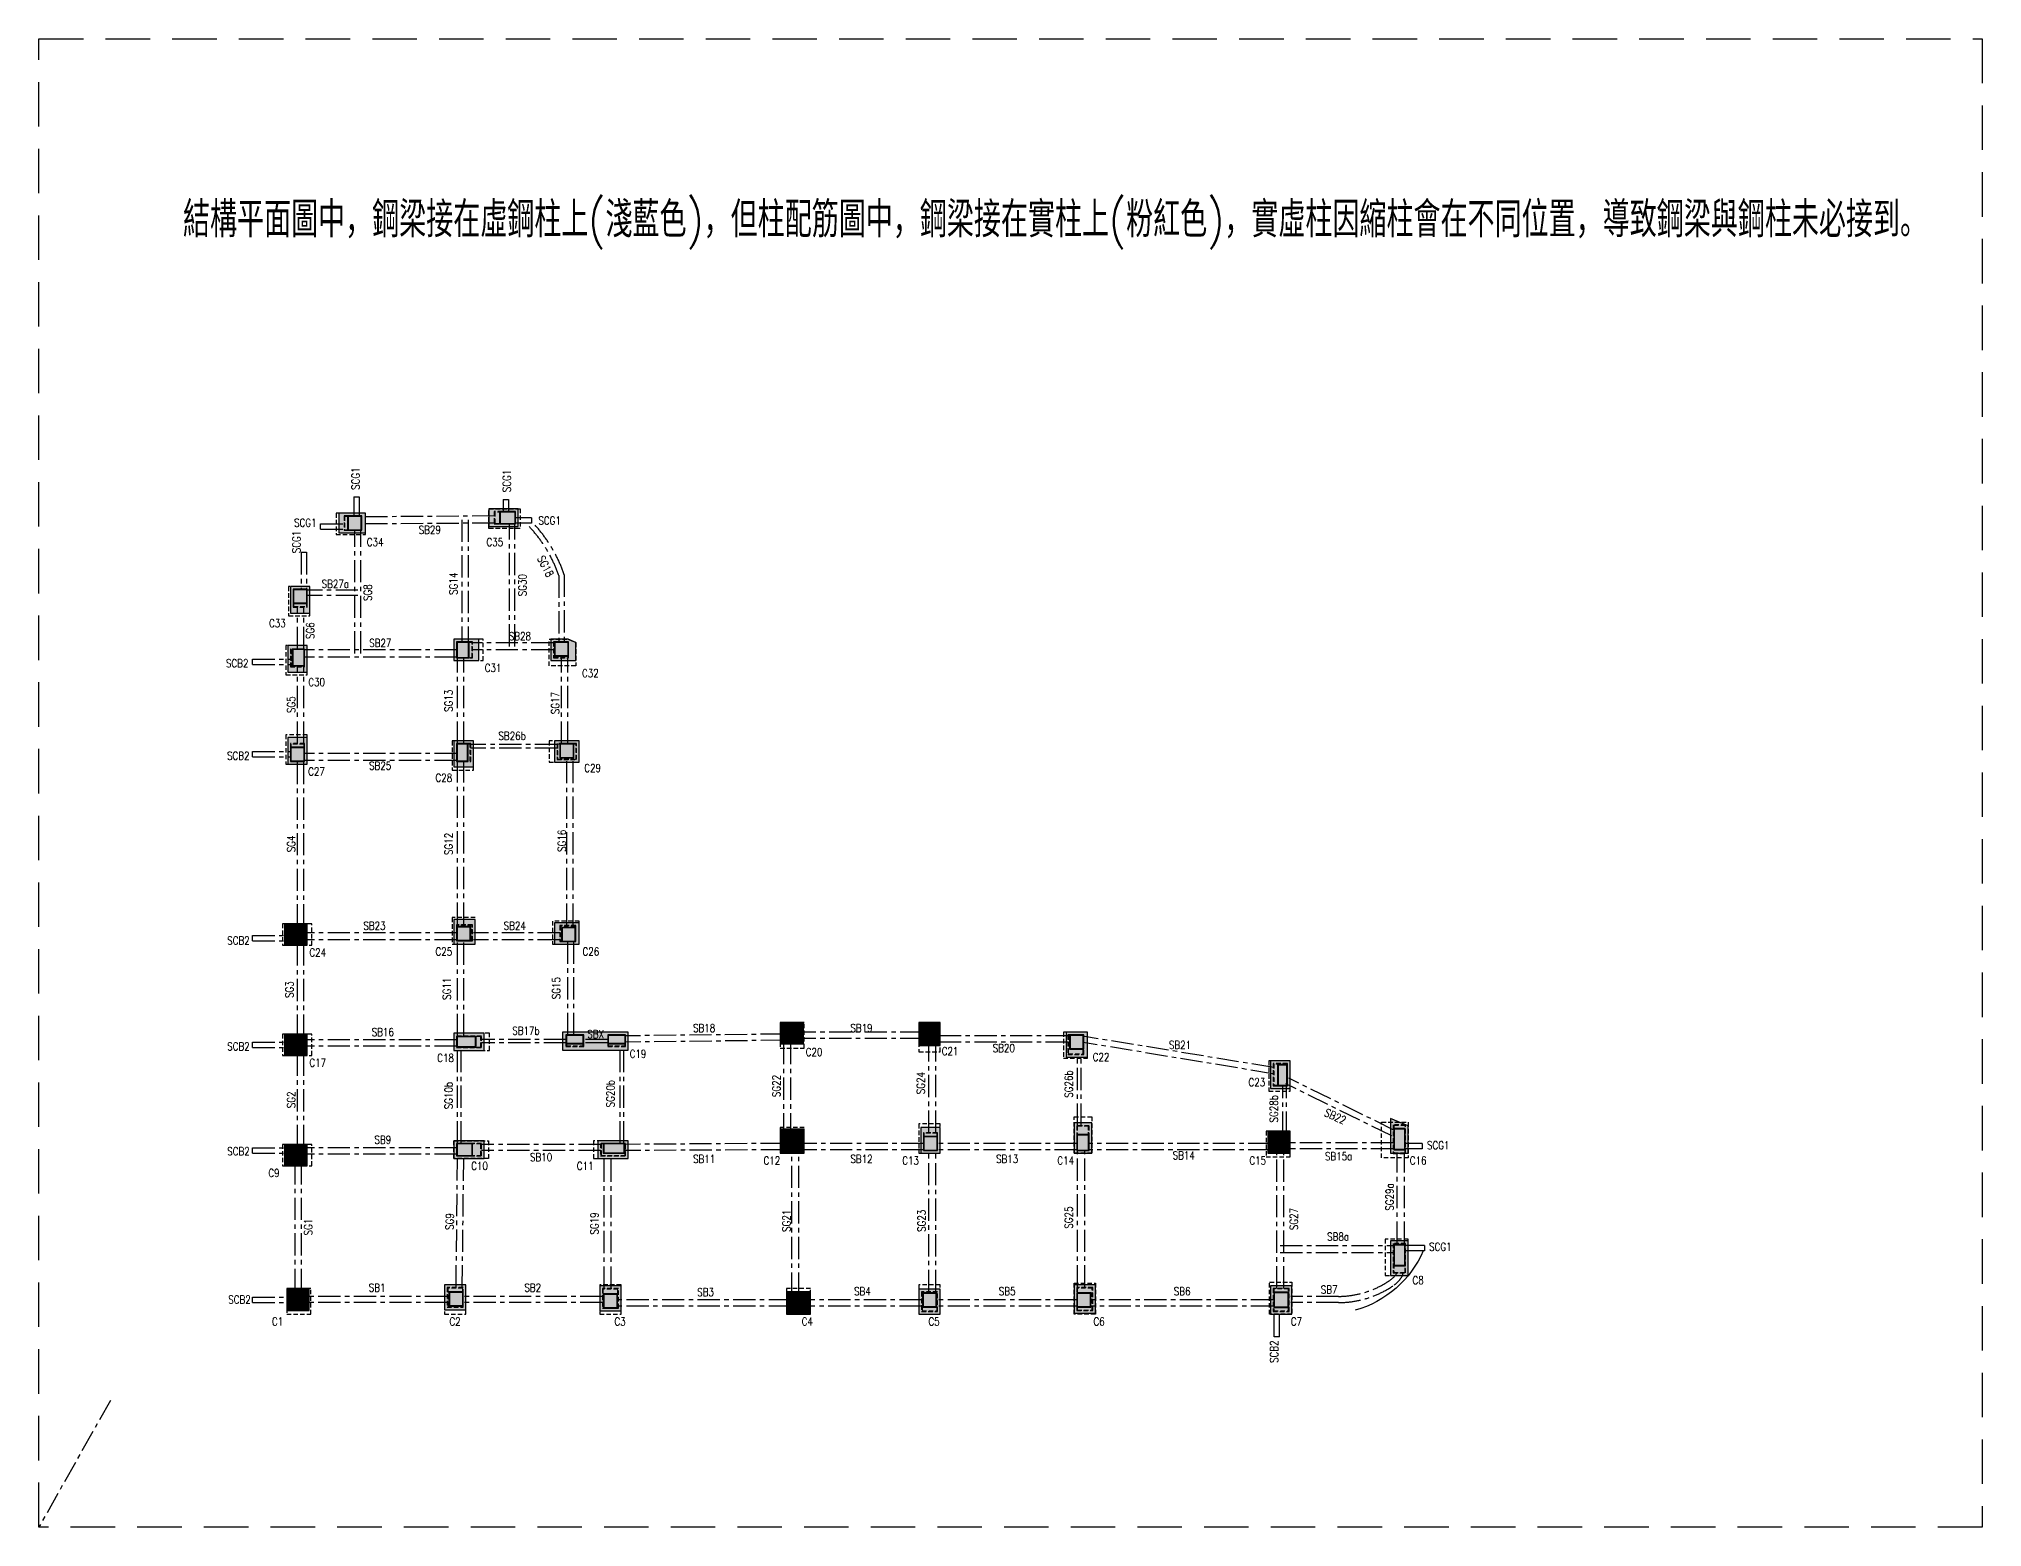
# Model space of a CAD drawing. Header units: millimetres. Extents: x 3 to 26067, y -17 to 17277.
# Drawn here: x 15139 to 26067, y -17 to 8351 of the extents above; entities that cross this region are included whole.
import ezdxf
from ezdxf.enums import TextEntityAlignment as Align

# ---------------------------------------------------------------- set-up
doc = ezdxf.new("R2010")
doc.units = ezdxf.units.MM
doc.header["$LTSCALE"] = 100
doc.header["$MEASUREMENT"] = 0
doc.linetypes.add('CENTER', pattern=[2, 1.25, -0.25, 0.25, -0.25])
doc.linetypes.add('HIDDEN', pattern=[0.375, 0.25, -0.125])
for name, color, linetype in [('37-陽台', 8, 'Continuous'), ('TC-COLUMN', 1, 'Continuous'), ('TC-H-C', 15, 'Continuous'), ('TC-TB', 2, 'Continuous'), ('TC-TC', 4, 'Continuous'), ('TC-虛柱', 4, 'HIDDEN'), ('TC-虛鋼柱', 4, 'HIDDEN'), ('TC-鋼柱', 11, 'Continuous')]:
    doc.layers.add(name, color=color, linetype=linetype)
doc.layers.add('TC-地界線', color=3, linetype='CENTER', plot=False)
doc.layers.add('TC-鋼粱(隱藏)', color=4, linetype='CENTER', plot=False)
doc.styles.add('TXT', font='TXT.shx', dxfattribs={"width": 0.8, "bigfont": 'ae.shx'})

msp = doc.modelspace()

# ---------------------------------------------------------------- hatches: boundary and pattern name
at = {"layer": 'TC-H-C'}
for points in [[(16825, 5683), (16825, 5573), (16975, 5573), (16975, 5683)], [(17835, 5608), (17835, 5708), (17670, 5708), (17670, 5608)], [(16553, 5121), (16663, 5121), (16663, 5271), (16553, 5271)], [(16538, 4790), (16648, 4790), (16648, 4940), (16538, 4940)], [(17473, 4975), (17473, 4855), (17613, 4855), (17613, 4975)], [(18158, 4956), (18116, 4975), (18018, 4975), (18018, 4855), (18158, 4855)], [(16538, 4273), (16648, 4273), (16648, 4423), (16538, 4423)], [(17473, 4258), (17583, 4258), (17583, 4403), (17473, 4403)], [(18038, 4403), (18038, 4283), (18178, 4283), (18178, 4403)], [(17473, 3260), (17593, 3260), (17593, 3400), (17473, 3400)], [(16520, 3375), (16520, 3255), (16648, 3255), (16648, 3375)], [(18038, 3380), (18038, 3260), (18178, 3260), (18178, 3380)], [(16520, 2755), (16520, 2635), (16648, 2635), (16648, 2755)], [(17643, 2663), (17643, 2760), (17473, 2760), (17473, 2663)], [(18083, 2765), (18083, 2665), (18453, 2665), (18453, 2765)], [(19308, 2820), (19308, 2700), (19438, 2700), (19438, 2820)], [(20088, 2690), (20208, 2690), (20208, 2820), (20088, 2820)], [(20915, 2765), (20915, 2625), (21035, 2625), (21035, 2765)], [(22065, 2449), (22175, 2449), (22175, 2604), (22065, 2604)], [(19308, 2085), (19443, 2085), (19443, 2220), (19308, 2220)], [(20098, 2085), (20208, 2085), (20208, 2230), (20098, 2230)], [(20960, 2085), (21060, 2085), (21060, 2255), (20960, 2255)], [(22050, 2210), (22050, 2085), (22175, 2085), (22175, 2210)], [(22740, 2280), (22740, 2085), (22840, 2085), (22840, 2239)], [(16520, 2135), (16520, 2015), (16648, 2015), (16648, 2135)], [(17643, 2055), (17643, 2155), (17473, 2155), (17473, 2055)], [(18453, 2055), (18453, 2155), (18283, 2155), (18283, 2055)], [(22840, 1592), (22740, 1592), (22740, 1397), (22840, 1397)], [(16533, 1325), (16533, 1200), (16658, 1200), (16658, 1325)], [(17420, 1205), (17540, 1205), (17540, 1345), (17420, 1345)], [(18293, 1339), (18293, 1199), (18413, 1199), (18413, 1339)], [(20088, 1320), (20088, 1180), (20208, 1180), (20208, 1320)], [(20960, 1345), (20960, 1185), (21080, 1185), (21080, 1345)], [(22065, 1340), (22065, 1180), (22185, 1180), (22185, 1340)], [(19343, 1305), (19343, 1180), (19478, 1180), (19478, 1305)]]:
    msp.add_hatch(color=256, dxfattribs=at).paths.add_polyline_path(points)

# ---------------------------------------------------------------- linework, layer by layer
at = {"layer": '37-陽台'}
msp.add_lwpolyline([(22924, 1537, -0.22866), (22541, 1203, -0.22866)], format="xyb", dxfattribs=at)
at = {"layer": 'Defpoints', "color": 1, "linetype": 'HIDDEN', "ltscale": 10}
msp.add_lwpolyline([(15139, 8351), (26067, 8351), (26067, -17), (15139, -17)], close=True, dxfattribs=at)
at = {"layer": 'TC-COLUMN'}
for points in [[(16825, 5573), (16975, 5573), (16975, 5683), (16825, 5683)], [(17835, 5708), (17670, 5708), (17670, 5608), (17835, 5608)], [(16663, 5121), (16663, 5271), (16553, 5271), (16553, 5121)], [(16648, 4790), (16648, 4940), (16538, 4940), (16538, 4790)], [(17473, 4855), (17613, 4855), (17613, 4975), (17473, 4975)], [(18116, 4975), (18018, 4975), (18018, 4855), (18158, 4855), (18158, 4956)], [(16648, 4273), (16648, 4423), (16538, 4423), (16538, 4273)], [(17583, 4258), (17583, 4403), (17473, 4403), (17473, 4258)], [(18038, 4283), (18178, 4283), (18178, 4403), (18038, 4403)], [(17593, 3260), (17593, 3400), (17473, 3400), (17473, 3260)], [(16520, 3255), (16648, 3255), (16648, 3375), (16520, 3375)], [(18038, 3260), (18178, 3260), (18178, 3380), (18038, 3380)], [(16520, 2635), (16648, 2635), (16648, 2755), (16520, 2755)], [(17643, 2760), (17473, 2760), (17473, 2663), (17643, 2663)], [(18083, 2665), (18453, 2665), (18453, 2765), (18083, 2765)], [(19308, 2700), (19438, 2700), (19438, 2820), (19308, 2820)], [(20208, 2690), (20208, 2820), (20088, 2820), (20088, 2690)], [(20915, 2765), (20915, 2625), (21035, 2625), (21035, 2765)], [(22175, 2449), (22175, 2604), (22065, 2604), (22065, 2449)], [(19443, 2085), (19443, 2220), (19308, 2220), (19308, 2085)], [(20208, 2085), (20208, 2230), (20098, 2230), (20098, 2085)], [(21060, 2085), (21060, 2255), (20960, 2255), (20960, 2085)], [(22050, 2085), (22175, 2085), (22175, 2210), (22050, 2210)], [(22740, 2280), (22740, 2085), (22840, 2085), (22840, 2239)], [(16520, 2015), (16648, 2015), (16648, 2135), (16520, 2135)], [(17643, 2155), (17473, 2155), (17473, 2055), (17643, 2055)], [(18453, 2155), (18283, 2155), (18283, 2055), (18453, 2055)], [(22740, 1397), (22840, 1397), (22840, 1592), (22740, 1592)], [(16533, 1200), (16658, 1200), (16658, 1325), (16533, 1325)], [(17540, 1205), (17540, 1345), (17420, 1345), (17420, 1205)], [(18293, 1199), (18413, 1199), (18413, 1339), (18293, 1339)], [(20088, 1320), (20088, 1180), (20208, 1180), (20208, 1320)], [(20960, 1345), (20960, 1185), (21080, 1185), (21080, 1345)], [(22065, 1340), (22065, 1180), (22185, 1180), (22185, 1340)], [(19343, 1180), (19478, 1180), (19478, 1305), (19343, 1305)]]:
    msp.add_lwpolyline(points, close=True, dxfattribs=at)
at = {"layer": 'TC-地界線'}
msp.add_line((15541, 695), (15139, -17), dxfattribs=at)
msp.add_line((15541, 695), (15139, -17), dxfattribs=at)
msp.add_line((15541, 695), (15139, -17), dxfattribs=at)
at = {"layer": 'TC-虛柱'}
for points in [[(16975, 5683), (16810, 5683), (16810, 5563), (16975, 5563)], [(17845, 5708), (17845, 5598), (17670, 5598), (17670, 5708)], [(16663, 5106), (16663, 5271), (16543, 5271), (16543, 5106)], [(16648, 4775), (16648, 4940), (16528, 4940), (16528, 4775)], [(17638, 4855), (17638, 4975), (17473, 4975), (17473, 4855)], [(18158, 4825), (18008, 4825), (18008, 4975), (18116, 4975), (18158, 4956)], [(16648, 4273), (16648, 4438), (16528, 4438), (16528, 4273)], [(17583, 4238), (17583, 4403), (17463, 4403), (17463, 4238)], [(18008, 4283), (18178, 4283), (18178, 4403), (18008, 4403)], [(17463, 3260), (17593, 3260), (17593, 3410), (17463, 3410)], [(18028, 3390), (18028, 3260), (18178, 3260), (18178, 3390)], [(16673, 3375), (16508, 3375), (16508, 3255), (16673, 3255)], [(16673, 2755), (16508, 2755), (16508, 2635), (16673, 2635)], [(17473, 2663), (17673, 2663), (17673, 2760), (17473, 2760)], [(18083, 2765), (18083, 2665), (18453, 2665), (18453, 2765)], [(19308, 2820), (19308, 2675), (19443, 2675), (19443, 2820)], [(20208, 2655), (20208, 2820), (20088, 2820), (20088, 2655)], [(20900, 2765), (20900, 2620), (21035, 2620), (21035, 2765)], [(22175, 2434), (22175, 2604), (22055, 2604), (22055, 2434)], [(19308, 2230), (19308, 2085), (19443, 2085), (19443, 2230)], [(20208, 2085), (20208, 2250), (20088, 2250), (20088, 2085)], [(20960, 2290), (21060, 2290), (21060, 2085), (20960, 2085)], [(22040, 2210), (22040, 2065), (22175, 2065), (22175, 2210)], [(22690, 2259), (22840, 2259), (22840, 2059), (22690, 2059)], [(16673, 2135), (16508, 2135), (16508, 2015), (16673, 2015)], [(17668, 2055), (17473, 2055), (17473, 2155), (17668, 2155)], [(18258, 2055), (18453, 2055), (18453, 2155), (18258, 2155)], [(22710, 1602), (22710, 1397), (22840, 1397), (22840, 1602)], [(16668, 1180), (16668, 1325), (16533, 1325), (16533, 1180)], [(17540, 1180), (17540, 1345), (17420, 1345), (17420, 1180)], [(18413, 1180), (18413, 1345), (18293, 1345), (18293, 1180)], [(19343, 1325), (19343, 1180), (19478, 1180), (19478, 1325)], [(20208, 1180), (20208, 1345), (20088, 1345), (20088, 1180)], [(20960, 1355), (21080, 1355), (21080, 1180), (20960, 1180)], [(22060, 1360), (22185, 1360), (22185, 1180), (22060, 1180)]]:
    msp.add_lwpolyline(points, close=True, dxfattribs=at)
at = {"layer": 'TC-虛鋼柱'}
for points in [[(17700, 5623), (17820, 5623), (17820, 5693), (17700, 5693)], [(16855, 5588), (16955, 5588), (16955, 5668), (16855, 5668)], [(16568, 5156), (16648, 5156), (16648, 5256), (16568, 5256)], [(16553, 4820), (16633, 4820), (16633, 4920), (16553, 4920)], [(17488, 4870), (17578, 4870), (17578, 4960), (17488, 4960)], [(18033, 4870), (18118, 4870), (18118, 4960), (18033, 4960)], [(16553, 4288), (16633, 4288), (16633, 4388), (16553, 4388)], [(17488, 4288), (17568, 4288), (17568, 4388), (17488, 4388)], [(18053, 4298), (18163, 4298), (18163, 4388), (18053, 4388)], [(16543, 3270), (16633, 3270), (16633, 3360), (16543, 3360)], [(17488, 3280), (17578, 3280), (17578, 3370), (17488, 3370)], [(18068, 3275), (18158, 3275), (18158, 3365), (18068, 3365)], [(16543, 2650), (16633, 2650), (16633, 2740), (16543, 2740)], [(17488, 2679), (17628, 2679), (17628, 2744), (17488, 2744)], [(18103, 2685), (18203, 2685), (18203, 2750), (18103, 2750)], [(18338, 2685), (18438, 2685), (18438, 2750), (18338, 2750)], [(19323, 2715), (19413, 2715), (19413, 2805), (19323, 2805)], [(20108, 2705), (20188, 2705), (20188, 2805), (20108, 2805)], [(20925, 2640), (21015, 2640), (21015, 2750), (20925, 2750)], [(22080, 2464), (22160, 2464), (22160, 2589), (22080, 2589)], [(20113, 2100), (20193, 2100), (20193, 2200), (20113, 2200)], [(20975, 2100), (21045, 2100), (21045, 2240), (20975, 2240)], [(22065, 2100), (22160, 2100), (22160, 2195), (22065, 2195)], [(22755, 2084), (22825, 2084), (22825, 2244), (22755, 2244)], [(16543, 2030), (16633, 2030), (16633, 2120), (16543, 2120)], [(17488, 2070), (17628, 2070), (17628, 2140), (17488, 2140)], [(18298, 2070), (18438, 2070), (18438, 2140), (18298, 2140)], [(19323, 2100), (19418, 2100), (19418, 2185), (19323, 2185)], [(22755, 1412), (22825, 1412), (22825, 1577), (22755, 1577)], [(17435, 1220), (17525, 1220), (17525, 1330), (17435, 1330)], [(18308, 1214), (18398, 1214), (18398, 1324), (18308, 1324)], [(20975, 1200), (21065, 1200), (21065, 1330), (20975, 1330)], [(22080, 1195), (22170, 1195), (22170, 1325), (22080, 1325)], [(16548, 1215), (16643, 1215), (16643, 1310), (16548, 1310)], [(19368, 1200), (19458, 1200), (19458, 1290), (19368, 1290)], [(20103, 1195), (20193, 1195), (20193, 1305), (20103, 1305)]]:
    msp.add_lwpolyline(points, close=True, dxfattribs=at)
at = {"layer": 'TC-虛鋼柱', "color": 8}
for points in [[(17703, 5626), (17817, 5626), (17817, 5690), (17703, 5690)], [(16858, 5591), (16952, 5591), (16952, 5665), (16858, 5665)], [(16571, 5159), (16645, 5159), (16645, 5253), (16571, 5253)], [(17491, 4873), (17575, 4873), (17575, 4957), (17491, 4957)], [(18036, 4873), (18115, 4873), (18115, 4957), (18036, 4957)], [(16556, 4823), (16630, 4823), (16630, 4917), (16556, 4917)], [(16556, 4291), (16630, 4291), (16630, 4385), (16556, 4385)], [(17491, 4291), (17565, 4291), (17565, 4385), (17491, 4385)], [(18056, 4301), (18160, 4301), (18160, 4385), (18056, 4385)], [(16546, 3273), (16630, 3273), (16630, 3357), (16546, 3357)], [(17491, 3283), (17575, 3283), (17575, 3367), (17491, 3367)], [(18071, 3278), (18155, 3278), (18155, 3362), (18071, 3362)], [(16546, 2653), (16630, 2653), (16630, 2737), (16546, 2737)], [(17491, 2682), (17625, 2682), (17625, 2741), (17491, 2741)], [(18106, 2688), (18200, 2688), (18200, 2747), (18106, 2747)], [(18341, 2688), (18435, 2688), (18435, 2747), (18341, 2747)], [(19326, 2718), (19410, 2718), (19410, 2802), (19326, 2802)], [(20111, 2708), (20185, 2708), (20185, 2802), (20111, 2802)], [(20928, 2643), (21012, 2643), (21012, 2747), (20928, 2747)], [(22083, 2467), (22157, 2467), (22157, 2586), (22083, 2586)], [(20116, 2103), (20190, 2103), (20190, 2197), (20116, 2197)], [(20978, 2103), (21042, 2103), (21042, 2237), (20978, 2237)], [(22068, 2103), (22157, 2103), (22157, 2192), (22068, 2192)], [(22758, 2087), (22822, 2087), (22822, 2241), (22758, 2241)], [(16546, 2033), (16630, 2033), (16630, 2117), (16546, 2117)], [(17491, 2073), (17625, 2073), (17625, 2137), (17491, 2137)], [(18301, 2073), (18435, 2073), (18435, 2137), (18301, 2137)], [(19326, 2103), (19415, 2103), (19415, 2182), (19326, 2182)], [(22758, 1415), (22822, 1415), (22822, 1574), (22758, 1574)], [(17438, 1223), (17522, 1223), (17522, 1327), (17438, 1327)], [(18311, 1217), (18395, 1217), (18395, 1321), (18311, 1321)], [(20978, 1203), (21062, 1203), (21062, 1327), (20978, 1327)], [(22083, 1198), (22167, 1198), (22167, 1322), (22083, 1322)], [(16551, 1218), (16640, 1218), (16640, 1307), (16551, 1307)], [(19371, 1203), (19455, 1203), (19455, 1287), (19371, 1287)], [(20106, 1198), (20190, 1198), (20190, 1302), (20106, 1302)]]:
    msp.add_lwpolyline(points, close=True, dxfattribs=at)
at = {"layer": 'TC-鋼柱'}
for points in [[(17730, 5623), (17820, 5623), (17820, 5693), (17730, 5693)], [(16875, 5588), (16955, 5588), (16955, 5668), (16875, 5668)], [(16568, 5176), (16648, 5176), (16648, 5256), (16568, 5256)], [(16563, 4825), (16633, 4825), (16633, 4920), (16563, 4920)], [(17488, 4870), (17558, 4870), (17558, 4960), (17488, 4960)], [(18038, 4880), (18118, 4880), (18118, 4960), (18038, 4960)], [(17488, 4288), (17553, 4288), (17553, 4388), (17488, 4388)], [(18068, 4308), (18148, 4308), (18148, 4388), (18068, 4388)], [(16553, 4288), (16633, 4288), (16633, 4368), (16553, 4368)], [(16553, 3275), (16633, 3275), (16633, 3355), (16553, 3355)], [(17488, 3280), (17568, 3280), (17568, 3360), (17488, 3360)], [(18078, 3275), (18158, 3275), (18158, 3355), (18078, 3355)], [(16553, 2655), (16633, 2655), (16633, 2735), (16553, 2735)], [(17488, 2682), (17598, 2682), (17598, 2742), (17488, 2742)], [(18103, 2700), (18203, 2700), (18203, 2750), (18103, 2750)], [(18338, 2700), (18438, 2700), (18438, 2750), (18338, 2750)], [(19323, 2715), (19403, 2715), (19403, 2795), (19323, 2795)], [(20108, 2705), (20188, 2705), (20188, 2785), (20108, 2785)], [(20935, 2670), (21015, 2670), (21015, 2750), (20935, 2750)], [(22105, 2464), (22160, 2464), (22160, 2584), (22105, 2584)], [(20975, 2100), (21045, 2100), (21045, 2190), (20975, 2190)], [(22758, 2104), (22823, 2104), (22823, 2224), (22758, 2224)], [(16553, 2040), (16633, 2040), (16633, 2120), (16553, 2120)], [(17488, 2070), (17578, 2070), (17578, 2140), (17488, 2140)], [(18313, 2085), (18433, 2085), (18433, 2140), (18313, 2140)], [(19323, 2100), (19418, 2100), (19418, 2170), (19323, 2170)], [(20113, 2100), (20193, 2100), (20193, 2180), (20113, 2180)], [(22080, 2100), (22160, 2100), (22160, 2180), (22080, 2180)], [(22758, 1452), (22823, 1452), (22823, 1572), (22758, 1572)], [(16563, 1220), (16643, 1220), (16643, 1300), (16563, 1300)], [(17445, 1225), (17525, 1225), (17525, 1305), (17445, 1305)], [(18313, 1214), (18393, 1214), (18393, 1294), (18313, 1294)], [(19368, 1210), (19448, 1210), (19448, 1290), (19368, 1290)], [(20108, 1220), (20188, 1220), (20188, 1300), (20108, 1300)], [(20975, 1220), (21055, 1220), (21055, 1300), (20975, 1300)], [(22083, 1218), (22168, 1218), (22168, 1303), (22083, 1303)]]:
    msp.add_lwpolyline(points, close=True, dxfattribs=at)
at = {"layer": 'TC-鋼柱', "color": 8}
for points in [[(17733, 5626), (17817, 5626), (17817, 5690), (17733, 5690)], [(16878, 5591), (16952, 5591), (16952, 5665), (16878, 5665)], [(16571, 5179), (16645, 5179), (16645, 5253), (16571, 5253)], [(17491, 4873), (17555, 4873), (17555, 4957), (17491, 4957)], [(18041, 4883), (18115, 4883), (18115, 4957), (18041, 4957)], [(16566, 4828), (16630, 4828), (16630, 4917), (16566, 4917)], [(17491, 4291), (17550, 4291), (17550, 4385), (17491, 4385)], [(18071, 4311), (18145, 4311), (18145, 4385), (18071, 4385)], [(16556, 4291), (16630, 4291), (16630, 4365), (16556, 4365)], [(16556, 3278), (16630, 3278), (16630, 3352), (16556, 3352)], [(17491, 3283), (17565, 3283), (17565, 3357), (17491, 3357)], [(18081, 3278), (18155, 3278), (18155, 3352), (18081, 3352)], [(16556, 2658), (16630, 2658), (16630, 2732), (16556, 2732)], [(17491, 2685), (17595, 2685), (17595, 2739), (17491, 2739)], [(18106, 2703), (18200, 2703), (18200, 2747), (18106, 2747)], [(18341, 2703), (18435, 2703), (18435, 2747), (18341, 2747)], [(19326, 2718), (19400, 2718), (19400, 2792), (19326, 2792)], [(20111, 2708), (20185, 2708), (20185, 2782), (20111, 2782)], [(20938, 2673), (21012, 2673), (21012, 2747), (20938, 2747)], [(22108, 2467), (22157, 2467), (22157, 2581), (22108, 2581)], [(20978, 2103), (21042, 2103), (21042, 2187), (20978, 2187)], [(22761, 2107), (22820, 2107), (22820, 2221), (22761, 2221)], [(16556, 2043), (16630, 2043), (16630, 2117), (16556, 2117)], [(17491, 2073), (17575, 2073), (17575, 2137), (17491, 2137)], [(18316, 2088), (18430, 2088), (18430, 2137), (18316, 2137)], [(19326, 2103), (19415, 2103), (19415, 2167), (19326, 2167)], [(20116, 2103), (20190, 2103), (20190, 2177), (20116, 2177)], [(22083, 2103), (22157, 2103), (22157, 2177), (22083, 2177)], [(22761, 1455), (22820, 1455), (22820, 1569), (22761, 1569)], [(16566, 1223), (16640, 1223), (16640, 1297), (16566, 1297)], [(17448, 1228), (17522, 1228), (17522, 1302), (17448, 1302)], [(18316, 1217), (18390, 1217), (18390, 1291), (18316, 1291)], [(19371, 1213), (19445, 1213), (19445, 1287), (19371, 1287)], [(20111, 1223), (20185, 1223), (20185, 1297), (20111, 1297)], [(20978, 1223), (21052, 1223), (21052, 1297), (20978, 1297)], [(22086, 1221), (22165, 1221), (22165, 1300), (22086, 1300)]]:
    msp.add_lwpolyline(points, close=True, dxfattribs=at)
at = {"layer": 'TC-鋼粱(隱藏)'}
for p, q in [((16910, 5776), (16910, 5668)), ((16910, 5776), (16940, 5776)), ((16940, 5776), (16940, 5668)), ((17750, 5761), (17750, 5693)), ((17750, 5761), (17780, 5761)), ((17780, 5761), (17780, 5693)), ((16723, 5623), (16855, 5623)), ((16723, 5593), (16723, 5623)), ((16723, 5593), (16855, 5593)), ((16915, 4895), (16915, 5588)), ((16950, 4895), (16950, 5588)), ((17700, 5668), (16955, 5663)), ((17700, 5628), (16955, 5623)), ((17518, 5647), (17518, 4960)), ((17553, 5647), (17553, 4960)), ((17785, 4935), (17785, 5623)), ((17815, 4935), (17815, 5623)), ((17910, 5658), (17820, 5658)), ((17910, 5628), (17820, 5628)), ((17910, 5658), (17910, 5628)), ((16613, 5464), (16613, 5256)), ((16613, 5464), (16643, 5464)), ((16643, 5464), (16643, 5256)), ((16933, 5251), (16648, 5251)), ((16593, 4920), (16593, 5156)), ((16628, 4920), (16628, 5156)), ((16933, 5221), (16648, 5221)), ((18033, 4955), (17578, 4955)), ((16340, 4863), (16553, 4863)), ((16340, 4833), (16340, 4863)), ((16340, 4833), (16553, 4833)), ((16593, 4388), (16593, 4820)), ((16628, 4388), (16628, 4820)), ((17488, 4915), (16633, 4915)), ((17488, 4875), (16633, 4875)), ((17493, 4388), (17493, 4870)), ((17528, 4388), (17528, 4870)), ((18033, 4915), (17578, 4915)), ((18078, 4388), (18078, 4870)), ((18113, 4388), (18113, 4870)), ((18053, 4383), (17568, 4383)), ((16340, 4343), (16553, 4343)), ((16340, 4313), (16340, 4343)), ((16340, 4313), (16553, 4313)), ((16593, 3360), (16593, 4288)), ((16628, 3360), (16628, 4288)), ((17488, 4333), (16633, 4333)), ((17488, 4293), (16633, 4293)), ((17493, 3370), (17493, 4288)), ((17528, 3370), (17528, 4288)), ((18053, 4363), (17568, 4363)), ((18108, 3365), (18108, 4298)), ((18143, 3365), (18143, 4298)), ((16340, 3310), (16543, 3310)), ((16340, 3280), (16340, 3310)), ((16340, 3280), (16543, 3280)), ((17488, 3325), (16633, 3325)), ((17488, 3285), (16633, 3285)), ((17493, 2744), (17493, 3280)), ((17528, 2744), (17528, 3280)), ((18068, 3325), (17583, 3325)), ((18068, 3285), (17583, 3285)), ((16593, 2740), (16593, 3270)), ((16628, 2740), (16628, 3270)), ((18113, 2750), (18113, 3275)), ((18148, 2750), (18148, 3275)), ((19322, 2755), (18437, 2745)), ((20108, 2765), (19413, 2765)), ((20925, 2745), (20188, 2745)), ((22083, 2567), (21018, 2742)), ((16340, 2710), (16543, 2710)), ((16340, 2680), (16340, 2710)), ((16340, 2680), (16543, 2680)), ((16593, 2120), (16593, 2650)), ((16628, 2120), (16628, 2650)), ((17488, 2722), (16633, 2722)), ((17488, 2687), (16633, 2687)), ((17493, 2140), (17493, 2679)), ((17513, 2140), (17513, 2679)), ((18103, 2725), (17628, 2725)), ((18103, 2705), (17628, 2705)), ((18338, 2725), (18203, 2725)), ((18338, 2705), (18203, 2705)), ((18408, 2140), (18408, 2685)), ((18428, 2140), (18428, 2685)), ((19323, 2720), (18438, 2710)), ((19328, 2185), (19328, 2715)), ((19368, 2185), (19368, 2715)), ((20108, 2730), (19413, 2730)), ((20143, 2200), (20143, 2705)), ((20183, 2200), (20183, 2705)), ((20925, 2710), (20188, 2710)), ((20980, 2240), (20980, 2640)), ((21000, 2240), (21000, 2640)), ((22077, 2532), (21012, 2708)), ((22135, 2195), (22135, 2464)), ((22747, 2182), (22152, 2475)), ((22155, 2195), (22155, 2464)), ((22763, 2213), (22168, 2507)), ((16340, 2115), (16543, 2115)), ((16340, 2085), (16340, 2115)), ((16340, 2085), (16543, 2085)), ((17488, 2115), (16633, 2115)), ((17488, 2080), (16633, 2080)), ((18298, 2135), (17628, 2135)), ((18298, 2100), (17628, 2100)), ((19322, 2140), (18437, 2135)), ((19323, 2105), (18438, 2100)), ((19373, 1290), (19373, 2100)), ((19413, 1290), (19413, 2100)), ((20113, 2140), (19418, 2140)), ((20113, 2105), (19418, 2105)), ((20143, 1305), (20143, 2100)), ((20183, 1305), (20183, 2100)), ((20975, 2140), (20193, 2140)), ((20975, 2105), (20193, 2105)), ((20980, 1330), (20980, 2100)), ((21020, 1330), (21020, 2100)), ((22065, 2140), (21045, 2140)), ((22065, 2105), (21045, 2105)), ((22100, 1325), (22100, 2100)), ((22140, 1325), (22140, 2100)), ((22755, 2144), (22160, 2144)), ((22755, 2109), (22160, 2109)), ((22778, 1577), (22778, 2084)), ((22818, 1577), (22818, 2084)), ((22917, 2140), (22825, 2140)), ((22917, 2110), (22825, 2110)), ((22917, 2140), (22917, 2110)), ((16580, 1310), (16580, 2030)), ((16615, 1310), (16615, 2030)), ((17485, 1331), (17493, 2071)), ((17520, 1330), (17528, 2070)), ((18318, 1324), (18318, 2070)), ((18358, 1324), (18358, 2070)), ((22120, 1567), (22758, 1567)), ((22931, 1567), (22828, 1567)), ((22931, 1537), (22828, 1537)), ((22931, 1567), (22931, 1537)), ((22120, 1527), (22758, 1527)), ((16340, 1275), (16548, 1275)), ((16340, 1245), (16340, 1275)), ((16340, 1245), (16548, 1245)), ((17435, 1280), (16643, 1280)), ((17435, 1245), (16643, 1245)), ((18308, 1280), (17525, 1280)), ((18308, 1245), (17525, 1245)), ((19368, 1260), (18398, 1260)), ((19368, 1225), (18398, 1225)), ((20103, 1260), (19458, 1260)), ((20103, 1225), (19458, 1225)), ((20975, 1260), (20193, 1260)), ((20975, 1225), (20193, 1225)), ((22080, 1260), (21065, 1260)), ((22080, 1225), (21065, 1225)), ((22085, 1053), (22085, 1195)), ((22115, 1053), (22115, 1195)), ((22115, 1053), (22085, 1053))]:
    msp.add_line(p, q, dxfattribs=at)
for points in [[(17890, 5615, -0.108185), (18063, 5333), (18063, 4960)], [(17911, 5636, -0.109798), (18093, 5338), (18093, 4960)], [(22808, 1412), (22808, 1397, -0.096294), (22761, 1344, -0.152217), (22447, 1245), (22180, 1245)], [(22773, 1412), (22773, 1407, -0.079755), (22740, 1373, -0.151787), (22447, 1280), (22180, 1280)]]:
    msp.add_lwpolyline(points, format="xyb", dxfattribs=at)

# ---------------------------------------------------------------- texts
at = {"layer": 'Defpoints', "color": 2, "style": 'TXT', "width": 0.8}
msp.add_text('結構平面圖中，鋼梁接在虛鋼柱上(淺藍色)，但柱配筋圖中，鋼梁接在實柱上(粉紅色)，實虛柱因縮柱會在不同位置，導致鋼梁與鋼柱未必接到。', height=200, dxfattribs=at).set_placement((15949, 7235))
at = {"layer": 'TC-TB', "style": 'TXT', "width": 0.8}
for s, rotation, p in [('SCG1', 90, (16920, 5878)), ('SCG1', 90, (17770, 5865)), ('SB29', 0.3754, (17337, 5590)), ('SCG1', 90, (16587, 5522)), ('SG18', 297, (17988, 5385)), ('SG8', 90, (16988, 5237)), ('SG14', 90, (17470, 5287)), ('SG30', 90, (17858, 5279)), ('SG6', 90, (16665, 5023)), ('SG5', 90, (16558, 4607)), ('SG13', 90, (17443, 4629)), ('SG17', 90, (18043, 4616)), ('SG4', 90, (16558, 3824)), ('SG12', 90, (17443, 3824)), ('SG16', 90, (18080, 3842)), ('SG15', 90, (18048, 3013)), ('SG3', 90, (16548, 3005)), ('SG11', 90, (17433, 3010)), ('SG22', 90, (19286, 2463)), ('SG24', 90, (20098, 2479)), ('SG26b', 90, (20930, 2474)), ('SG2', 90, (16558, 2385)), ('SG10b', 90, (17443, 2409)), ('SG20b', 90, (18353, 2420)), ('SG28b', 90, (22084, 2335)), ('SB22', 335.7133, (22429, 2292)), ('SG29a', 90, (22735, 1839)), ('SG21', 90, (19343, 1705)), ('SG23', 90, (20103, 1705)), ('SG25', 90, (20930, 1723)), ('SG27', 90, (22196, 1715)), ('SG1', 90, (16653, 1670)), ('SG9', 89.0759, (17449, 1701)), ('SG19', 90, (18263, 1690)), ('SCB2', 90, (22085, 969))]:
    msp.add_text(s, height=45, rotation=rotation, dxfattribs=at).set_placement(p, align=Align.MIDDLE_CENTER)
for s, p in [('SCG1', (16637, 5630)), ('SCG1', (18011, 5642)), ('SB27a', (16806, 5286)), ('SB27', (17059, 4954)), ('SB28', (17844, 4992)), ('SCB2', (16254, 4840)), ('SB26b', (17800, 4432)), ('SCB2', (16260, 4320)), ('SB25', (17058, 4264)), ('SCB2', (16261, 3281)), ('SB23', (17026, 3364)), ('SB24', (17815, 3364)), ('SB16', (17073, 2766)), ('SB17b', (17878, 2774)), ('SBX', (18270, 2755)), ('SB18', (18880, 2789)), ('SB19', (19765, 2789)), ('SCB2', (16261, 2686)), ('SB20', (20565, 2676)), ('SB21', (21556, 2694)), ('SCB2', (16261, 2096)), ('SB9', (17073, 2161)), ('SB10', (17963, 2063)), ('SB14', (21577, 2073)), ('SB15a', (22448, 2068)), ('SCG1', (23008, 2130)), ('SB11', (18880, 2053)), ('SB12', (19765, 2053)), ('SB13', (20584, 2053)), ('SB8a', (22445, 1616)), ('SCG1', (23020, 1559)), ('SB1', (17041, 1329)), ('SB2', (17916, 1329)), ('SB3', (18888, 1304)), ('SB4', (19770, 1309)), ('SB5', (20584, 1309)), ('SB6', (21568, 1309)), ('SB7', (22395, 1318)), ('SCB2', (16267, 1262))]:
    msp.add_text(s, height=45, dxfattribs=at).set_placement(p, align=Align.MIDDLE_CENTER)
at = {"layer": 'TC-TC', "style": 'TXT', "width": 0.8}
for s, p in [('C34', (17030, 5521)), ('C35', (17703, 5521)), ('C33', (16480, 5065)), ('C31', (17693, 4814)), ('C30', (16701, 4734)), ('C32', (18240, 4784)), ('C29', (18253, 4251)), ('C27', (16700, 4231)), ('C28', (17416, 4196)), ('C24', (16707, 3214)), ('C25', (17416, 3219)), ('C26', (18243, 3219)), ('C18', (17426, 2621)), ('C19', (18508, 2644)), ('C20', (19498, 2654)), ('C21', (20263, 2659)), ('C22', (21112, 2626)), ('C17', (16707, 2594)), ('C23', (21988, 2484)), ('C9', (16461, 1974)), ('C10', (17617, 2014)), ('C11', (18211, 2014)), ('C12', (19261, 2044)), ('C13', (20041, 2044)), ('C14', (20913, 2044)), ('C15', (21993, 2044)), ('C16', (22895, 2044)), ('C8', (22895, 1371)), ('C1', (16481, 1139)), ('C2', (17479, 1139)), ('C3', (18407, 1139)), ('C4', (19460, 1139)), ('C5', (20173, 1139)), ('C6', (21101, 1139)), ('C7', (22211, 1139))]:
    msp.add_text(s, height=45, dxfattribs=at).set_placement(p, align=Align.MIDDLE_CENTER)

doc.saveas('drawing.dxf')
